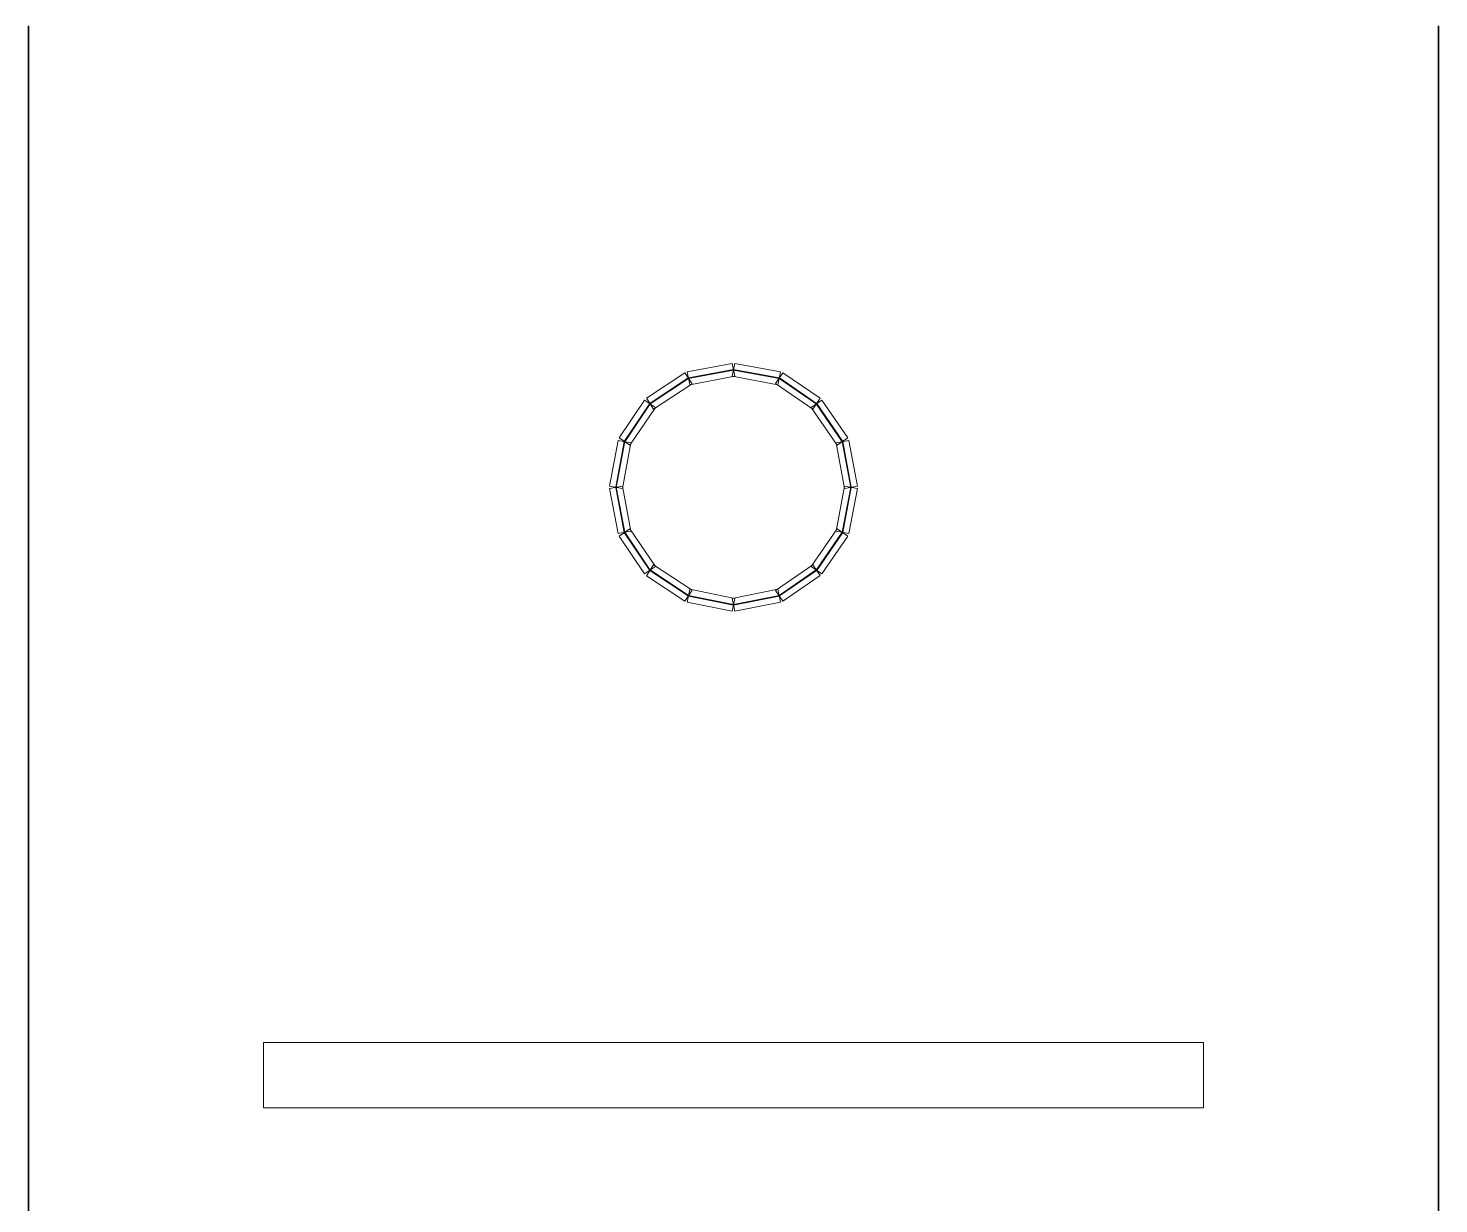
# Model space of a CAD drawing. Header units: millimetres. Extents: x -200 to 200, y -162 to 219.
# Drawn here: x -85.7 to -28.6, y 71 to 118.6 of the extents above; entities that cross this region are included whole.
import ezdxf

# ---------------------------------------------------------------- set-up
doc = ezdxf.new("R2010")
doc.units = ezdxf.units.MM
doc.header["$MEASUREMENT"] = 0

msp = doc.modelspace()

# ---------------------------------------------------------------- linework, layer by layer
at = {"color": 1, "lineweight": 5}
for points in [[(-85.6954, 33.7015), (-85.6954, 33.7015), (-85.7218, 33.7015), (-85.7218, 33.7015), (-85.7218, 33.7015), (-85.7218, 33.7015), (-85.7218, 118.6695), (-85.7218, 118.6695), (-85.7218, 118.6695), (-85.7218, 118.6695), (-85.6954, 118.6695), (-85.6954, 118.6695), (-85.6954, 118.6695), (-85.6954, 118.6695), (-85.6954, 33.7015), (-85.6954, 33.7015)], [(-28.5828, 118.6695), (-28.5828, 118.6695), (-28.5563, 118.6695), (-28.5563, 118.6695), (-28.5563, 118.6695), (-28.5563, 118.6695), (-28.5563, 33.7015), (-28.5563, 33.7015), (-28.5563, 33.7015), (-28.5563, 33.7015), (-28.5828, 33.7015), (-28.5828, 33.7015), (-28.5828, 33.7015), (-28.5828, 33.7015), (-28.5828, 118.6695), (-28.5828, 118.6695)]]:
    msp.add_open_spline(points, degree=3, knots=[0, 0, 0, 0, 0.25, 0.25, 0.25, 0.25, 0.5, 0.5, 0.5, 0.5, 0.75, 0.75, 0.75, 0.75, 1, 1, 1, 1], dxfattribs=at)
at = {"color": 4, "lineweight": 5}
for points in [[(-59.1102, 104.6318), (-59.1102, 104.6318), (-58.8185, 104.1905), (-58.8185, 104.1905), (-58.8185, 104.1905), (-58.8185, 104.1905), (-60.3792, 103.1588), (-60.3792, 103.1588), (-60.3792, 103.1588), (-60.3792, 103.1588), (-60.671, 103.6001), (-60.671, 103.6001), (-60.671, 103.6001), (-60.671, 103.6001), (-59.1102, 104.6318), (-59.1102, 104.6318)], [(-57.1881, 105.015), (-57.1881, 105.015), (-57.0901, 104.4951), (-57.0901, 104.4951), (-57.0901, 104.4951), (-57.0901, 104.4951), (-58.9154, 104.1512), (-58.9154, 104.1512), (-58.9154, 104.1512), (-58.9154, 104.1512), (-59.0133, 104.6711), (-59.0133, 104.6711), (-59.0133, 104.6711), (-59.0133, 104.6711), (-57.1881, 105.015), (-57.1881, 105.015)], [(-57.1415, 104.768), (-57.1415, 104.768), (-57.1366, 104.742), (-57.1366, 104.742), (-57.1366, 104.742), (-57.1366, 104.742), (-58.9619, 104.3982), (-58.9619, 104.3982), (-58.9619, 104.3982), (-58.9619, 104.3982), (-58.9668, 104.4241), (-58.9668, 104.4241), (-58.9668, 104.4241), (-58.9668, 104.4241), (-57.1415, 104.768), (-57.1415, 104.768)], [(-55.239, 104.6712), (-55.239, 104.6712), (-55.3357, 104.1511), (-55.3357, 104.1511), (-55.3357, 104.1511), (-55.3357, 104.1511), (-57.1874, 104.495), (-57.1874, 104.495), (-57.1874, 104.495), (-57.1874, 104.495), (-57.0908, 105.0151), (-57.0908, 105.0151), (-57.0908, 105.0151), (-57.0908, 105.0151), (-55.239, 104.6712), (-55.239, 104.6712)], [(-55.2849, 104.4242), (-55.2849, 104.4242), (-55.2898, 104.3981), (-55.2898, 104.3981), (-55.2898, 104.3981), (-55.2898, 104.3981), (-57.1415, 104.742), (-57.1415, 104.742), (-57.1415, 104.742), (-57.1415, 104.742), (-57.1367, 104.768), (-57.1367, 104.768), (-57.1367, 104.768), (-57.1367, 104.768), (-55.2849, 104.4242), (-55.2849, 104.4242)], [(-53.6301, 103.5978), (-53.6301, 103.5978), (-53.9289, 103.1612), (-53.9289, 103.1612), (-53.9289, 103.1612), (-53.9289, 103.1612), (-55.4367, 104.1928), (-55.4367, 104.1928), (-55.4367, 104.1928), (-55.4367, 104.1928), (-55.138, 104.6295), (-55.138, 104.6295), (-55.138, 104.6295), (-55.138, 104.6295), (-53.6301, 103.5978), (-53.6301, 103.5978)], [(-58.9716, 104.4222), (-58.9716, 104.4222), (-58.9571, 104.4001), (-58.9571, 104.4001), (-58.9571, 104.4001), (-58.9571, 104.4001), (-60.5178, 103.3684), (-60.5178, 103.3684), (-60.5178, 103.3684), (-60.5178, 103.3684), (-60.5324, 103.3905), (-60.5324, 103.3905), (-60.5324, 103.3905), (-60.5324, 103.3905), (-58.9716, 104.4222), (-58.9716, 104.4222)], [(-53.772, 103.3904), (-53.772, 103.3904), (-53.787, 103.3686), (-53.787, 103.3686), (-53.787, 103.3686), (-53.787, 103.3686), (-55.2948, 104.4002), (-55.2948, 104.4002), (-55.2948, 104.4002), (-55.2948, 104.4002), (-55.2799, 104.4221), (-55.2799, 104.4221), (-55.2799, 104.4221), (-55.2799, 104.4221), (-53.772, 103.3904), (-53.772, 103.3904)], [(-60.7446, 103.5271), (-60.7446, 103.5271), (-60.3056, 103.2319), (-60.3056, 103.2319), (-60.3056, 103.2319), (-60.3056, 103.2319), (-61.3373, 101.6976), (-61.3373, 101.6976), (-61.3373, 101.6976), (-61.3373, 101.6976), (-61.7763, 101.9928), (-61.7763, 101.9928), (-61.7763, 101.9928), (-61.7763, 101.9928), (-60.7446, 103.5271), (-60.7446, 103.5271)], [(-52.5036, 101.9954), (-52.5036, 101.9954), (-52.9391, 101.695), (-52.9391, 101.695), (-52.9391, 101.695), (-52.9391, 101.695), (-53.9973, 103.2293), (-53.9973, 103.2293), (-53.9973, 103.2293), (-53.9973, 103.2293), (-53.5617, 103.5297), (-53.5617, 103.5297), (-53.5617, 103.5297), (-53.5617, 103.5297), (-52.5036, 101.9954), (-52.5036, 101.9954)], [(-60.5361, 103.3869), (-60.5361, 103.3869), (-60.5141, 103.3721), (-60.5141, 103.3721), (-60.5141, 103.3721), (-60.5141, 103.3721), (-61.5458, 101.8378), (-61.5458, 101.8378), (-61.5458, 101.8378), (-61.5458, 101.8378), (-61.5678, 101.8526), (-61.5678, 101.8526), (-61.5678, 101.8526), (-61.5678, 101.8526), (-60.5361, 103.3869), (-60.5361, 103.3869)], [(-52.7105, 101.8527), (-52.7105, 101.8527), (-52.7323, 101.8377), (-52.7323, 101.8377), (-52.7323, 101.8377), (-52.7323, 101.8377), (-53.7904, 103.372), (-53.7904, 103.372), (-53.7904, 103.372), (-53.7904, 103.372), (-53.7686, 103.387), (-53.7686, 103.387), (-53.7686, 103.387), (-53.7686, 103.387), (-52.7105, 101.8527), (-52.7105, 101.8527)], [(-61.8169, 101.8935), (-61.8169, 101.8935), (-61.2967, 101.7969), (-61.2967, 101.7969), (-61.2967, 101.7969), (-61.2967, 101.7969), (-61.6406, 99.9451), (-61.6406, 99.9451), (-61.6406, 99.9451), (-61.6406, 99.9451), (-62.1608, 100.0418), (-62.1608, 100.0418), (-62.1608, 100.0418), (-62.1608, 100.0418), (-61.8169, 101.8935), (-61.8169, 101.8935)], [(-61.5698, 101.8476), (-61.5698, 101.8476), (-61.5438, 101.8428), (-61.5438, 101.8428), (-61.5438, 101.8428), (-61.5438, 101.8428), (-61.8877, 99.991), (-61.8877, 99.991), (-61.8877, 99.991), (-61.8877, 99.991), (-61.9137, 99.9959), (-61.9137, 99.9959), (-61.9137, 99.9959), (-61.9137, 99.9959), (-61.5698, 101.8476), (-61.5698, 101.8476)], [(-52.1174, 100.0418), (-52.1174, 100.0418), (-52.6376, 99.9451), (-52.6376, 99.9451), (-52.6376, 99.9451), (-52.6376, 99.9451), (-52.9815, 101.7969), (-52.9815, 101.7969), (-52.9815, 101.7969), (-52.9815, 101.7969), (-52.4613, 101.8935), (-52.4613, 101.8935), (-52.4613, 101.8935), (-52.4613, 101.8935), (-52.1174, 100.0418), (-52.1174, 100.0418)], [(-52.3645, 99.9959), (-52.3645, 99.9959), (-52.3905, 99.991), (-52.3905, 99.991), (-52.3905, 99.991), (-52.3905, 99.991), (-52.7344, 101.8428), (-52.7344, 101.8428), (-52.7344, 101.8428), (-52.7344, 101.8428), (-52.7084, 101.8476), (-52.7084, 101.8476), (-52.7084, 101.8476), (-52.7084, 101.8476), (-52.3645, 99.9959), (-52.3645, 99.9959)], [(-62.1606, 99.9445), (-62.1606, 99.9445), (-61.6407, 100.0424), (-61.6407, 100.0424), (-61.6407, 100.0424), (-61.6407, 100.0424), (-61.2968, 98.2171), (-61.2968, 98.2171), (-61.2968, 98.2171), (-61.2968, 98.2171), (-61.8167, 98.1192), (-61.8167, 98.1192), (-61.8167, 98.1192), (-61.8167, 98.1192), (-62.1606, 99.9445), (-62.1606, 99.9445)], [(-52.4614, 98.1192), (-52.4614, 98.1192), (-52.9813, 98.2171), (-52.9813, 98.2171), (-52.9813, 98.2171), (-52.9813, 98.2171), (-52.6374, 100.0424), (-52.6374, 100.0424), (-52.6374, 100.0424), (-52.6374, 100.0424), (-52.1175, 99.9445), (-52.1175, 99.9445), (-52.1175, 99.9445), (-52.1175, 99.9445), (-52.4614, 98.1192), (-52.4614, 98.1192)], [(-61.9137, 99.991), (-61.9137, 99.991), (-61.8877, 99.9959), (-61.8877, 99.9959), (-61.8877, 99.9959), (-61.8877, 99.9959), (-61.5438, 98.1706), (-61.5438, 98.1706), (-61.5438, 98.1706), (-61.5438, 98.1706), (-61.5698, 98.1657), (-61.5698, 98.1657), (-61.5698, 98.1657), (-61.5698, 98.1657), (-61.9137, 99.991), (-61.9137, 99.991)], [(-52.7084, 98.1657), (-52.7084, 98.1657), (-52.7344, 98.1706), (-52.7344, 98.1706), (-52.7344, 98.1706), (-52.7344, 98.1706), (-52.3905, 99.9959), (-52.3905, 99.9959), (-52.3905, 99.9959), (-52.3905, 99.9959), (-52.3645, 99.991), (-52.3645, 99.991), (-52.3645, 99.991), (-52.3645, 99.991), (-52.7084, 98.1657), (-52.7084, 98.1657)], [(-61.7763, 98.0206), (-61.7763, 98.0206), (-61.3373, 98.3158), (-61.3373, 98.3158), (-61.3373, 98.3158), (-61.3373, 98.3158), (-60.3056, 96.7815), (-60.3056, 96.7815), (-60.3056, 96.7815), (-60.3056, 96.7815), (-60.7446, 96.4863), (-60.7446, 96.4863), (-60.7446, 96.4863), (-60.7446, 96.4863), (-61.7763, 98.0206), (-61.7763, 98.0206)], [(-61.5678, 98.1608), (-61.5678, 98.1608), (-61.5458, 98.1756), (-61.5458, 98.1756), (-61.5458, 98.1756), (-61.5458, 98.1756), (-60.5141, 96.6413), (-60.5141, 96.6413), (-60.5141, 96.6413), (-60.5141, 96.6413), (-60.5361, 96.6265), (-60.5361, 96.6265), (-60.5361, 96.6265), (-60.5361, 96.6265), (-61.5678, 98.1608), (-61.5678, 98.1608)], [(-53.5617, 96.4837), (-53.5617, 96.4837), (-53.9973, 96.7841), (-53.9973, 96.7841), (-53.9973, 96.7841), (-53.9973, 96.7841), (-52.9391, 98.3184), (-52.9391, 98.3184), (-52.9391, 98.3184), (-52.9391, 98.3184), (-52.5036, 98.018), (-52.5036, 98.018), (-52.5036, 98.018), (-52.5036, 98.018), (-53.5617, 96.4837), (-53.5617, 96.4837)], [(-53.7686, 96.6264), (-53.7686, 96.6264), (-53.7904, 96.6414), (-53.7904, 96.6414), (-53.7904, 96.6414), (-53.7904, 96.6414), (-52.7323, 98.1757), (-52.7323, 98.1757), (-52.7323, 98.1757), (-52.7323, 98.1757), (-52.7105, 98.1607), (-52.7105, 98.1607), (-52.7105, 98.1607), (-52.7105, 98.1607), (-53.7686, 96.6264), (-53.7686, 96.6264)], [(-60.671, 96.4132), (-60.671, 96.4132), (-60.3792, 96.8546), (-60.3792, 96.8546), (-60.3792, 96.8546), (-60.3792, 96.8546), (-58.8185, 95.8229), (-58.8185, 95.8229), (-58.8185, 95.8229), (-58.8185, 95.8229), (-59.1102, 95.3815), (-59.1102, 95.3815), (-59.1102, 95.3815), (-59.1102, 95.3815), (-60.671, 96.4132), (-60.671, 96.4132)], [(-60.5324, 96.6228), (-60.5324, 96.6228), (-60.5178, 96.6449), (-60.5178, 96.6449), (-60.5178, 96.6449), (-60.5178, 96.6449), (-58.9571, 95.6132), (-58.9571, 95.6132), (-58.9571, 95.6132), (-58.9571, 95.6132), (-58.9716, 95.5912), (-58.9716, 95.5912), (-58.9716, 95.5912), (-58.9716, 95.5912), (-60.5324, 96.6228), (-60.5324, 96.6228)], [(-55.138, 95.3839), (-55.138, 95.3839), (-55.4367, 95.8205), (-55.4367, 95.8205), (-55.4367, 95.8205), (-55.4367, 95.8205), (-53.9289, 96.8522), (-53.9289, 96.8522), (-53.9289, 96.8522), (-53.9289, 96.8522), (-53.6301, 96.4156), (-53.6301, 96.4156), (-53.6301, 96.4156), (-53.6301, 96.4156), (-55.138, 95.3839), (-55.138, 95.3839)], [(-55.2799, 95.5913), (-55.2799, 95.5913), (-55.2948, 95.6131), (-55.2948, 95.6131), (-55.2948, 95.6131), (-55.2948, 95.6131), (-53.787, 96.6448), (-53.787, 96.6448), (-53.787, 96.6448), (-53.787, 96.6448), (-53.772, 96.623), (-53.772, 96.623), (-53.772, 96.623), (-53.772, 96.623), (-55.2799, 95.5913), (-55.2799, 95.5913)], [(-59.017, 95.343), (-59.017, 95.343), (-58.9118, 95.8615), (-58.9118, 95.8615), (-58.9118, 95.8615), (-58.9118, 95.8615), (-57.0865, 95.4911), (-57.0865, 95.4911), (-57.0865, 95.4911), (-57.0865, 95.4911), (-57.1917, 94.9726), (-57.1917, 94.9726), (-57.1917, 94.9726), (-57.1917, 94.9726), (-59.017, 95.343), (-59.017, 95.343)], [(-58.967, 95.5892), (-58.967, 95.5892), (-58.9617, 95.6152), (-58.9617, 95.6152), (-58.9617, 95.6152), (-58.9617, 95.6152), (-57.1364, 95.2448), (-57.1364, 95.2448), (-57.1364, 95.2448), (-57.1364, 95.2448), (-57.1417, 95.2189), (-57.1417, 95.2189), (-57.1417, 95.2189), (-57.1417, 95.2189), (-58.967, 95.5892), (-58.967, 95.5892)], [(-57.0872, 94.9725), (-57.0872, 94.9725), (-57.191, 95.4913), (-57.191, 95.4913), (-57.191, 95.4913), (-57.191, 95.4913), (-55.3392, 95.8616), (-55.3392, 95.8616), (-55.3392, 95.8616), (-55.3392, 95.8616), (-55.2355, 95.3428), (-55.2355, 95.3428), (-55.2355, 95.3428), (-55.2355, 95.3428), (-57.0872, 94.9725), (-57.0872, 94.9725)], [(-57.1365, 95.2189), (-57.1365, 95.2189), (-57.1417, 95.2448), (-57.1417, 95.2448), (-57.1417, 95.2448), (-57.1417, 95.2448), (-55.2899, 95.6152), (-55.2899, 95.6152), (-55.2899, 95.6152), (-55.2899, 95.6152), (-55.2848, 95.5892), (-55.2848, 95.5892), (-55.2848, 95.5892), (-55.2848, 95.5892), (-57.1365, 95.2189), (-57.1365, 95.2189)], [(-38.0927, 77.5081), (-38.0927, 77.5081), (-38.0927, 74.8628), (-38.0927, 74.8628), (-38.0927, 74.8628), (-38.0927, 74.8628), (-76.1854, 74.8628), (-76.1854, 74.8628), (-76.1854, 74.8628), (-76.1854, 74.8628), (-76.1854, 77.5081), (-76.1854, 77.5081), (-76.1854, 77.5081), (-76.1854, 77.5081), (-38.0927, 77.5081), (-38.0927, 77.5081)]]:
    msp.add_open_spline(points, degree=3, knots=[0, 0, 0, 0, 0.25, 0.25, 0.25, 0.25, 0.5, 0.5, 0.5, 0.5, 0.75, 0.75, 0.75, 0.75, 1, 1, 1, 1], dxfattribs=at)

doc.saveas('drawing.dxf')
